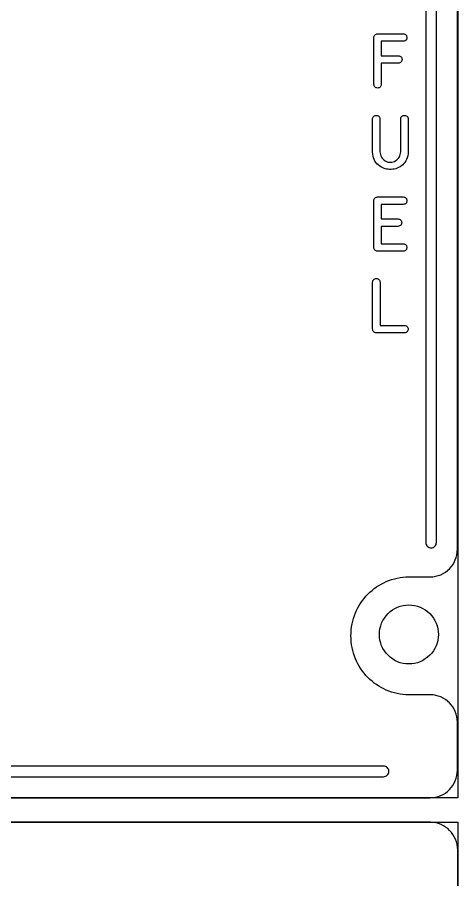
# Model space of a CAD drawing. Extents: x 27 to 704, y 10 to 614.
# Drawn here: x 489.1 to 526.3, y 359.8 to 432.6 of the extents above; entities that cross this region are included whole.
import ezdxf

# ---------------------------------------------------------------- set-up
doc = ezdxf.new("R2010")
doc.units = 0
for name, color, linetype in [('_BACKPANEL', 5, 'CONTINUOUS'), ('_ENGRAVING', 105, 'CONTINUOUS'), ('_TOPLAYER', 1, 'CONTINUOUS')]:
    doc.layers.add(name, color=color, linetype=linetype)

msp = doc.modelspace()

# ---------------------------------------------------------------- linework, layer by layer
at = {"layer": '_BACKPANEL'}
for points in [[(526.324, 500.11), (526.324, 495.348), (526.324, 485.823), (526.324, 476.298), (526.324, 376.285), (526.324, 366.76), (203.984, 366.76), (203.984, 376.285), (203.984, 476.298), (203.984, 485.823), (203.984, 495.348), (203.984, 500.11)], [(526.323, 364.71), (526.323, 359.871), (526.323, 350.191), (526.323, 340.512), (526.323, 267.915), (526.323, 258.235), (203.984, 258.235), (203.984, 267.915), (203.984, 340.512), (203.984, 350.191), (203.984, 359.871), (203.984, 364.71)]]:
    msp.add_lwpolyline(points, close=True, dxfattribs=at)
msp.add_lwpolyline([(522.197, 378.048, -0.414214), (519.709, 380.536, -0.414214), (522.197, 383.025, -0.414214), (524.686, 380.536, -0.414214)], format="xyb", close=True, dxfattribs=at)
at = {"layer": '_ENGRAVING'}
for points in [[(523.623, 478.146), (523.623, 388.3), (523.632, 388.209), (523.658, 388.125), (523.7, 388.048), (523.755, 387.981), (523.822, 387.926), (523.898, 387.885), (523.982, 387.858), (524.073, 387.849), (524.074, 387.849), (524.165, 387.859), (524.249, 387.885), (524.325, 387.926), (524.391, 387.982), (524.446, 388.048), (524.488, 388.125), (524.514, 388.209), (524.523, 388.3), (524.523, 478.146)], [(209.597, 368.517), (520.054, 368.531), (520.145, 368.541), (520.229, 368.567), (520.305, 368.609), (520.371, 368.664), (520.426, 368.731), (520.467, 368.807), (520.493, 368.892), (520.502, 368.983), (520.493, 369.073), (520.467, 369.157), (520.425, 369.234), (520.371, 369.3), (520.304, 369.355), (520.228, 369.396), (520.144, 369.423), (520.054, 369.432), (209.595, 369.417)]]:
    msp.add_lwpolyline(points, dxfattribs=at)
for points in [[(519.238, 426.954), (519.238, 430.894), (519.252, 430.963), (519.273, 431.024), (519.301, 431.076), (519.337, 431.12), (519.381, 431.156), (519.431, 431.183), (519.489, 431.201), (519.555, 431.211), (521.717, 431.211), (521.79, 431.201), (521.853, 431.182), (521.906, 431.155), (521.95, 431.12), (521.984, 431.076), (522.008, 431.024), (522.023, 430.963), (522.028, 430.895), (522.023, 430.826), (522.008, 430.766), (521.983, 430.714), (521.949, 430.671), (521.904, 430.636), (521.85, 430.61), (521.786, 430.592), (521.713, 430.583), (519.865, 430.583), (519.865, 429.361), (521.306, 429.361), (521.378, 429.352), (521.441, 429.334), (521.495, 429.309), (521.538, 429.275), (521.573, 429.233), (521.598, 429.184), (521.613, 429.126), (521.619, 429.06), (521.615, 428.994), (521.601, 428.935), (521.577, 428.883), (521.543, 428.839), (521.499, 428.802), (521.445, 428.772), (521.38, 428.749), (521.306, 428.734), (519.865, 428.734), (519.865, 426.954), (519.856, 426.881), (519.838, 426.819), (519.812, 426.765), (519.779, 426.721), (519.737, 426.687), (519.687, 426.662), (519.629, 426.647), (519.563, 426.641), (519.496, 426.645), (519.437, 426.659), (519.386, 426.683), (519.341, 426.717), (519.304, 426.761), (519.275, 426.815), (519.253, 426.879)], [(522.138, 421.263), (522.138, 421.218), (522.129, 421.084), (522.1, 420.919), (522.059, 420.765), (522.006, 420.622), (521.942, 420.49), (521.866, 420.37), (521.779, 420.261), (521.679, 420.163), (521.569, 420.076), (521.451, 420), (521.331, 419.935), (521.21, 419.881), (521.086, 419.837), (520.961, 419.805), (520.833, 419.783), (520.704, 419.772), (520.572, 419.772), (520.441, 419.783), (520.313, 419.804), (520.188, 419.836), (520.066, 419.879), (519.946, 419.932), (519.829, 419.997), (519.715, 420.072), (519.604, 420.157), (519.501, 420.253), (519.41, 420.36), (519.331, 420.477), (519.265, 420.604), (519.212, 420.742), (519.171, 420.89), (519.143, 421.049), (519.127, 421.218), (519.127, 421.263), (519.127, 424.017), (519.133, 424.08), (519.152, 424.137), (519.181, 424.192), (519.214, 424.237), (519.252, 424.273), (519.295, 424.301), (519.341, 424.32), (519.392, 424.33), (519.448, 424.331), (519.508, 424.323), (519.566, 424.307), (519.617, 424.285), (519.66, 424.257), (519.695, 424.222), (519.722, 424.18), (519.742, 424.132), (519.753, 424.078), (519.757, 424.017), (519.757, 421.263), (519.772, 421.138), (519.798, 421.022), (519.836, 420.914), (519.887, 420.814), (519.95, 420.722), (520.024, 420.638), (520.111, 420.562), (520.209, 420.494), (520.315, 420.439), (520.422, 420.4), (520.53, 420.378), (520.639, 420.373), (520.75, 420.384), (520.862, 420.412), (520.976, 420.456), (521.091, 420.517), (521.188, 420.583), (521.271, 420.657), (521.34, 420.741), (521.395, 420.834), (521.439, 420.934), (521.473, 421.038), (521.497, 421.148), (521.51, 421.263), (521.51, 424.017), (521.515, 424.077), (521.531, 424.141), (521.555, 424.196), (521.586, 424.241), (521.625, 424.276), (521.671, 424.303), (521.724, 424.319), (521.784, 424.327), (521.852, 424.325), (521.919, 424.314), (521.977, 424.296), (522.026, 424.269), (522.067, 424.234), (522.098, 424.192), (522.12, 424.141), (522.134, 424.083), (522.138, 424.017)], [(521.715, 416.825), (519.863, 416.825), (519.863, 415.603), (521.275, 415.603), (521.349, 415.588), (521.414, 415.566), (521.468, 415.536), (521.512, 415.5), (521.547, 415.457), (521.572, 415.406), (521.586, 415.349), (521.591, 415.285), (521.586, 415.22), (521.571, 415.163), (521.546, 415.113), (521.511, 415.07), (521.467, 415.034), (521.413, 415.005), (521.349, 414.983), (521.275, 414.969), (519.863, 414.969), (519.863, 413.501), (521.715, 413.501), (521.789, 413.486), (521.853, 413.464), (521.907, 413.435), (521.951, 413.399), (521.985, 413.356), (522.01, 413.307), (522.025, 413.25), (522.03, 413.186), (522.025, 413.123), (522.01, 413.066), (521.985, 413.017), (521.951, 412.974), (521.907, 412.939), (521.853, 412.91), (521.789, 412.888), (521.715, 412.874), (519.553, 412.874), (519.487, 412.886), (519.428, 412.907), (519.377, 412.935), (519.334, 412.971), (519.298, 413.014), (519.27, 413.066), (519.249, 413.124), (519.236, 413.191), (519.236, 417.135), (519.25, 417.205), (519.271, 417.265), (519.3, 417.317), (519.336, 417.361), (519.379, 417.396), (519.43, 417.422), (519.488, 417.439), (519.553, 417.448), (521.715, 417.448), (521.789, 417.438), (521.853, 417.419), (521.907, 417.392), (521.951, 417.357), (521.985, 417.314), (522.009, 417.262), (522.024, 417.202), (522.029, 417.134), (522.023, 417.066), (522.009, 417.006), (521.984, 416.955), (521.95, 416.912), (521.906, 416.878), (521.852, 416.852), (521.788, 416.834)], [(519.447, 405.99), (519.382, 405.999), (519.324, 406.016), (519.274, 406.042), (519.231, 406.077), (519.195, 406.12), (519.166, 406.171), (519.144, 406.232), (519.13, 406.3), (519.13, 410.249), (519.145, 410.325), (519.168, 410.39), (519.198, 410.445), (519.235, 410.489), (519.279, 410.524), (519.331, 410.548), (519.39, 410.562), (519.456, 410.565), (519.522, 410.559), (519.58, 410.544), (519.63, 410.518), (519.672, 410.484), (519.706, 410.439), (519.732, 410.386), (519.75, 410.322), (519.76, 410.249), (519.76, 406.613), (521.821, 406.615), (521.896, 406.603), (521.96, 406.582), (522.014, 406.554), (522.059, 406.517), (522.093, 406.473), (522.117, 406.422), (522.131, 406.362), (522.135, 406.295), (522.13, 406.228), (522.114, 406.169), (522.089, 406.119), (522.055, 406.076), (522.01, 406.042), (521.956, 406.017), (521.893, 405.999), (521.819, 405.99)]]:
    msp.add_lwpolyline(points, close=True, dxfattribs=at)
at = {"layer": '_TOPLAYER'}
for points in [[(438.264, 366.76), (523.989, 366.76), (524.225, 366.773), (524.454, 366.808), (524.675, 366.866), (524.887, 366.944), (525.089, 367.042), (525.279, 367.159), (525.457, 367.294), (525.621, 367.445), (525.77, 367.61), (525.903, 367.79), (526.018, 367.983), (526.115, 368.187), (526.193, 368.401), (526.25, 368.625), (526.285, 368.857), (526.297, 369.096), (526.297, 373.123), (526.283, 373.36), (526.247, 373.59), (526.19, 373.812), (526.112, 374.025), (526.015, 374.228), (525.9, 374.419), (525.768, 374.597), (525.62, 374.762), (525.457, 374.912), (525.281, 375.046), (525.092, 375.162), (524.892, 375.261), (524.682, 375.34), (524.462, 375.398), (524.235, 375.434), (524, 375.448), (522.195, 375.448), (521.943, 375.455), (521.695, 375.474), (521.45, 375.506), (521.21, 375.55), (520.973, 375.606), (520.741, 375.673), (520.514, 375.751), (520.292, 375.841), (520.075, 375.941), (519.865, 376.051), (519.66, 376.171), (519.461, 376.301), (519.27, 376.44), (519.085, 376.588), (518.908, 376.745), (518.738, 376.91), (518.576, 377.083), (518.422, 377.264), (518.277, 377.452), (518.141, 377.647), (518.014, 377.849), (517.896, 378.057), (517.788, 378.271), (517.69, 378.491), (517.603, 378.717), (517.526, 378.947), (517.46, 379.183), (517.405, 379.423), (517.362, 379.667), (517.331, 379.915), (517.312, 380.166), (517.306, 380.421), (517.312, 380.675), (517.331, 380.927), (517.362, 381.175), (517.405, 381.419), (517.46, 381.659), (517.526, 381.894), (517.603, 382.125), (517.69, 382.35), (517.788, 382.571), (517.896, 382.785), (518.014, 382.993), (518.141, 383.195), (518.277, 383.39), (518.422, 383.578), (518.576, 383.759), (518.738, 383.932), (518.908, 384.097), (519.085, 384.254), (519.27, 384.402), (519.461, 384.541), (519.66, 384.671), (519.865, 384.791), (520.075, 384.901), (520.292, 385.001), (520.514, 385.091), (520.741, 385.17), (520.973, 385.237), (521.21, 385.293), (521.45, 385.337), (521.695, 385.369), (521.943, 385.388), (522.195, 385.394), (523.989, 385.394), (524.225, 385.406), (524.454, 385.442), (524.675, 385.499), (524.887, 385.578), (525.089, 385.676), (525.279, 385.793), (525.457, 385.928), (525.621, 386.078), (525.77, 386.244), (525.903, 386.424), (526.018, 386.617), (526.115, 386.821), (526.193, 387.035), (526.25, 387.259), (526.285, 387.491), (526.297, 387.73), (526.297, 390.06), (526.297, 479.14)], [(526.322, 358.214), (526.322, 359.94), (526.322, 360.514), (526.322, 362.344), (526.307, 362.584), (526.27, 362.817), (526.211, 363.042), (526.133, 363.257), (526.035, 363.461), (525.919, 363.654), (525.787, 363.834), (525.639, 364), (525.476, 364.151), (525.3, 364.286), (525.112, 364.403), (524.912, 364.502), (524.703, 364.582), (524.484, 364.64), (524.258, 364.677), (524.025, 364.691), (524.015, 364.71), (438.273, 364.71), (384.089, 364.71)]]:
    msp.add_lwpolyline(points, dxfattribs=at)

doc.saveas('drawing.dxf')
